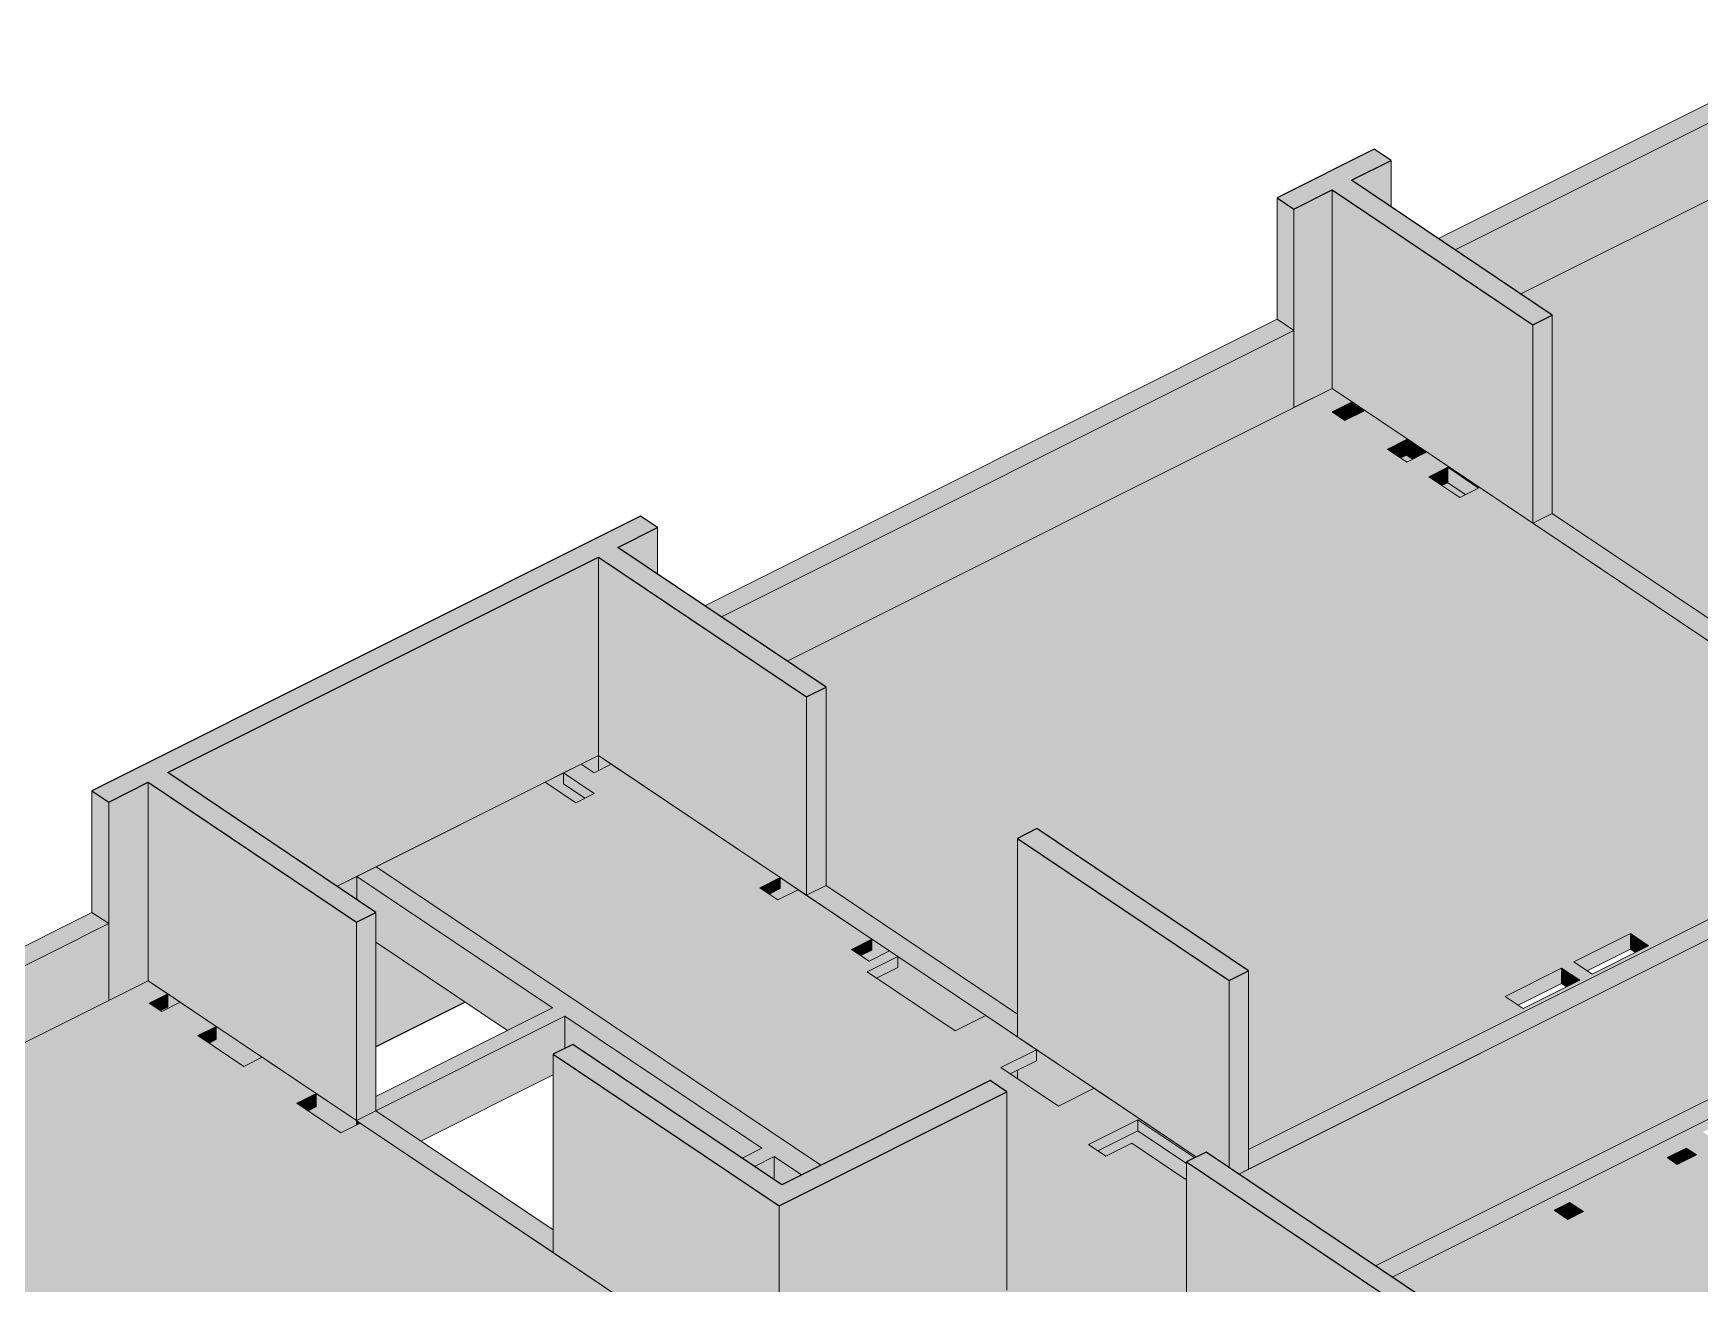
# Model space of a CAD drawing. Header units: centimetres. Extents: x -2198 to 42786, y -3196 to 88064.
# Drawn here: x 15484 to 16719, y 65525 to 66451 of the extents above; entities that cross this region are included whole.
import ezdxf

# ---------------------------------------------------------------- set-up
doc = ezdxf.new("R2010")
doc.units = ezdxf.units.CM
for name, color, linetype, lineweight in [('A-FLOR', 7, 'Continuous', 25), ('S-BEAM', 7, 'Continuous', 25), ('S-COLS', 7, 'Continuous', 25)]:
    doc.layers.add(name, color=color, linetype=linetype, lineweight=lineweight)

msp = doc.modelspace()

# ---------------------------------------------------------------- hatches: boundary and pattern name
at = {"layer": 'A-FLOR', "true_color": 0xbfbfbf}
for points in [[(16928.19, 65896.35), (17135.83, 66000.29), (17135.83, 66014.09), (17150.21, 66021.29), (17161.98, 66013.38), (17296.48, 66080.71), (17294.84, 66081.8), (17274.07, 66071.41), (17219.5, 66108.04), (17240.27, 66118.44), (16841.61, 66386.09), (16586.39, 66258.33), (16609.62, 66242.73), (16609.62, 66095.67), (16756.95, 65996.76), (16756.95, 66126.97), (16771.33, 66134.17), (16928.19, 66028.87), (16928.19, 65896.42)], [(16456.1, 66164.58), (16460.56, 66166.81), (16460.56, 66178), (16446.55, 66170.99)], [(16460.56, 66166.81), (16470.11, 66171.59), (16460.56, 66178), (16460.56, 66170.99)], [(16497.39, 66136.86), (16501.67, 66139), (16501.67, 66150.41), (16487.65, 66143.39), (16491.51, 66140.8)], [(16506.23, 66135.93), (16515.97, 66140.8), (16501.67, 66150.41), (16501.96, 66138.8)], [(16527.94, 66116.34), (16532.22, 66118.48), (16532.05, 66129.8), (16518.21, 66122.88), (16519.83, 66121.79)], [(16545.37, 66109.66), (16555.1, 66114.53), (16532.22, 66129.68), (16532.22, 66118.48), (16541.09, 66112.53)], [(15892.93, 65884.69), (15899.89, 65888.17), (15877.25, 65903.37), (15877.25, 65895.22), (15892.88, 65884.72)], [(16029.56, 65813.63), (16037.74, 65817.72), (16037.74, 65825.87), (16022.61, 65818.29), (16026.79, 65815.48)], [(16097.48, 65768.03), (16105.67, 65772.12), (16105.67, 65780.27), (16090.53, 65772.69), (16097.38, 65768.09)], [(16635.43, 65756.79), (16667.66, 65772.92), (16667.66, 65784.33), (16625.7, 65763.33), (16630.02, 65760.43)], [(16671.33, 65770.46), (16681.06, 65775.33), (16667.66, 65784.33), (16667.66, 65772.92), (16671.05, 65770.64)], [(16109.19, 65751.29), (16124.95, 65759.18), (16124.95, 65767.33), (16102.24, 65755.96)], [(16584.39, 65731.24), (16616.62, 65747.37), (16616.62, 65758.78), (16574.66, 65737.78)], [(16620.29, 65744.91), (16630.02, 65749.78), (16616.62, 65758.78), (16616.62, 65747.37)], [(15578.76, 65727.32), (15584.04, 65729.96), (15583.8, 65739.62), (15570.42, 65732.92)], [(15614.67, 65703.22), (15619.95, 65705.86), (15619.95, 65715.64), (15606.32, 65708.82), (15613.93, 65703.71)], [(16208.2, 65680.39), (16227.73, 65690.17), (16227.73, 65698.32), (16201.24, 65685.06), (16205.74, 65682.05)], [(15688.09, 65653.04), (15694.12, 65656.06), (15694.12, 65665.84), (15679.74, 65658.64)], [(16272.96, 65623.41), (16302.68, 65638.29), (16302.68, 65646.43), (16266.01, 65628.08), (16270.34, 65625.17)], [(16338.84, 65614.01), (16338.84, 65615.14), (16344.82, 65618.14), (16302.68, 65646.43), (16302.68, 65638.29), (16337.87, 65614.66)], [(16702.31, 65613.25), (16708.88, 65616.54), (16708.88, 65625.44), (16694.71, 65618.35), (16697.08, 65616.76)], [(16708.88, 65616.54), (16716.47, 65620.34), (16708.88, 65625.44), (16708.88, 65618.35)], [(16619.34, 65573.85), (16622.52, 65575.44), (16622.52, 65585.22), (16611, 65579.45), (16618.93, 65574.13)], [(16624.33, 65574.22), (16632.68, 65578.4), (16622.52, 65585.22), (16622.52, 65575.44), (16622.94, 65575.16)]]:
    msp.add_hatch(color=9, dxfattribs=at).paths.add_polyline_path(points, flags=0)
h = msp.add_hatch(color=9, dxfattribs=at)
h.paths.add_polyline_path([(16384.74, 65624.32), (16736.2, 65800.25), (16736.2, 65814.05), (16752.85, 65822.38), (16764.62, 65814.48), (16901.39, 65882.94), (16446.51, 66188.32), (16042.94, 65986.3), (16071.68, 65967), (16071.68, 65819.94), (16213.5, 65724.73), (16213.5, 65854.94), (16227.88, 65862.14), (16384.74, 65756.83), (16384.74, 65624.45)], flags=0)
h.paths.add_polyline_path([(16588.06, 65728.78), (16574.66, 65737.78), (16616.62, 65758.78), (16630.02, 65749.78), (16606.04, 65737.78)], flags=0)
h.paths.add_polyline_path([(16639.1, 65754.33), (16625.7, 65763.33), (16667.66, 65784.33), (16681.06, 65775.33), (16653.93, 65761.75)], flags=0)
h.paths.add_polyline_path([(16541.09, 66107.52), (16518.21, 66122.88), (16532.22, 66129.89), (16555.1, 66114.53), (16554.68, 66114.32)], flags=0)
h.paths.add_polyline_path([(16501.96, 66133.79), (16487.65, 66143.39), (16501.96, 66150.21), (16515.97, 66140.8)], flags=0)
h.paths.add_polyline_path([(16456.1, 66164.58), (16446.55, 66170.99), (16460.56, 66178), (16470.11, 66171.59), (16460.9, 66166.98)], flags=0)
h = msp.add_hatch(color=9, dxfattribs=at)
h.paths.add_polyline_path([(15341.26, 64968.73), (15461.98, 65029.16), (15461.98, 65147.87), (15239.96, 65036.73), (15340.13, 64969.48)], flags=0)
h.paths.add_polyline_path([(15601.85, 65099.17), (16005.42, 65301.18), (16005.42, 65419.9), (15500.55, 65167.18), (15595.48, 65103.45)], flags=0)
h.paths.add_polyline_path([(16145.29, 65371.2), (16338.84, 65468.22), (16338.84, 65603.07), (16337.62, 65602.57), (16298.23, 65629.02), (16278.97, 65619.38), (16266.01, 65628.08), (16302.68, 65646.43), (16344.82, 65618.14), (16346.17, 65618.81), (16270.34, 65669.72), (16243.85, 65656.46), (16201.24, 65685.06), (16227.73, 65698.32), (16189.98, 65723.67), (16167.27, 65712.3), (16102.24, 65755.96), (16124.95, 65767.33), (16118.74, 65771.5), (16103.6, 65763.92), (16090.53, 65772.69), (16105.67, 65780.27), (16051.13, 65816.89), (16035.99, 65809.31), (16022.61, 65818.29), (16037.74, 65825.87), (15912.61, 65909.88), (15899.89, 65903.53), (15890.26, 65909.88), (15877.25, 65903.37), (15899.89, 65888.17), (15886.33, 65881.38), (15863.7, 65896.58), (15738.44, 65833.88), (16067.83, 65612.75), (16193.32, 65675.57), (16205.74, 65667.23), (16205.74, 65520.17), (16043.99, 65439.2), (16144.02, 65372.05)], flags=0)
h.paths.add_polyline_path([(16478.71, 65538.09), (16736.2, 65667.32), (16736.2, 65785.7), (16377.41, 65606.1), (16474.31, 65541.05)], flags=0)
h.paths.add_polyline_path([(16878.34, 65738.13), (17135.83, 65867.02), (17135.83, 65883.87), (17048.91, 65942.23), (16777.04, 65806.14), (16871.81, 65742.52)], flags=0)
h = msp.add_hatch(color=9, dxfattribs=at)
h.paths.add_polyline_path([(15653.96, 65258.52), (16005.42, 65434.5), (16005.42, 65448.25), (16012.76, 65451.92), (15726.64, 65644.01), (15712.26, 65636.81), (15679.74, 65658.64), (15694.12, 65665.84), (15653.98, 65692.79), (15640.36, 65685.97), (15606.32, 65708.82), (15619.95, 65715.64), (15593.3, 65733.53), (15579.67, 65726.71), (15570.42, 65732.92), (15584.04, 65739.74), (15569.66, 65749.4), (15311.03, 65619.94), (15317.87, 65615.35), (15317.87, 65468.29), (15501.7, 65344.87), (15501.7, 65473.75), (15518.35, 65482.09), (15653.96, 65391.05), (15653.97, 65303.91), (15657.94, 65305.89), (15669.86, 65297.88), (15653.96, 65289.72), (15653.97, 65266.3), (15659.85, 65262.35), (15653.96, 65259.12)], flags=0)
h.paths.add_polyline_path([(15695.31, 65289.72), (15685.32, 65296.43), (15696.84, 65302.2), (15706.83, 65295.49), (15696.84, 65290.49)], flags=0)
h.paths.add_polyline_path([(15772.3, 65324.58), (15759.17, 65333.4), (15789.17, 65348.42), (15802.3, 65339.6), (15772.38, 65324.62)], flags=0)
h = msp.add_hatch(color=9, dxfattribs=at)
h.paths.add_polyline_path([(16862.3, 65239.46), (17156, 65386.48), (16872.94, 65576.51), (16871.81, 65575.94), (16811.07, 65616.71), (16796.3, 65609.32), (16760.64, 65633.26), (16775.41, 65640.66), (16748.61, 65658.64), (16491.13, 65529.76), (16532.29, 65502.12), (16532.29, 65399.79), (16544.05, 65405.68), (16549.84, 65401.79), (16562.35, 65408.06), (16568.14, 65404.18), (16580.65, 65410.44), (16586.44, 65406.56), (16598.95, 65412.82), (16604.74, 65408.94), (16617.25, 65415.2), (16687.22, 65368.23), (16712.64, 65381.04), (16820.55, 65308.59), (16849.88, 65323.27), (16862.3, 65314.94), (16862.3, 65268.35)], flags=0)
h.paths.add_polyline_path([(16698.26, 65260.48), (16698.26, 65336.4), (16619.1, 65296.77), (16663.42, 65267.02), (16677.8, 65274.22), (16697.93, 65260.7)], flags=0)
h.paths.add_polyline_path([(16621.16, 65572.63), (16611, 65579.45), (16622.52, 65585.22), (16632.68, 65578.4), (16627.76, 65575.94)], flags=0)
h.paths.add_polyline_path([(16702.31, 65613.25), (16694.71, 65618.35), (16708.88, 65625.44), (16716.47, 65620.34)], flags=0)
h.paths.add_polyline_path([(16733.74, 65628.99), (16721.25, 65637.38), (16750.91, 65652.23), (16763.4, 65643.84), (16736.2, 65630.22)], flags=0)
at = {"layer": 'S-BEAM', "true_color": 0xbfbfbf}
for points in [[(16537.72, 66291.01), (16841.61, 66443.12), (16829.19, 66451.46), (16525.3, 66299.34)], [(16586.39, 66258.33), (16841.61, 66386.09), (16841.61, 66443.12), (16537.72, 66291.01), (16556.1, 66278.67)], [(15994.27, 66018.98), (16418.32, 66231.24), (16405.9, 66239.58), (15981.85, 66027.31)], [(16042.94, 65986.3), (16418.32, 66174.21), (16418.32, 66231.24), (15994.27, 66018.98), (16041.74, 65987.11)], [(16756.95, 65979.91), (16756.95, 65996.76), (16609.62, 66095.67), (16595.24, 66088.47), (16746.23, 65987.1)], [(16053.45, 65605.55), (16067.83, 65612.75), (15738.28, 65833.8), (15724.06, 65826.69), (16051.74, 65606.7)], [(16213.5, 65707.87), (16213.5, 65724.73), (16071.68, 65819.94), (16057.3, 65812.74), (16206.91, 65712.3)], [(15262.36, 65652.61), (15540.33, 65791.75), (15527.91, 65800.09), (15249.95, 65660.95)], [(15311.03, 65619.94), (15540.33, 65734.72), (15540.33, 65791.75), (15262.36, 65652.61), (15303.49, 65625.01)], [(15738.28, 65653.05), (15878.3, 65723.14), (15869.15, 65729.28), (15738.28, 65663.77), (15738.28, 65658.64)], [(15771.65, 65630.64), (15869.64, 65679.69), (15869.64, 65695.07), (15878.3, 65699.4), (15878.3, 65723.14), (15738.44, 65652.94), (15762.47, 65636.81)], [(16491.13, 65529.76), (16748.61, 65658.64), (16736.2, 65666.98), (16478.71, 65538.09), (16485.66, 65533.42)], [(15723.9, 65642.63), (15726.64, 65644.01), (15723.9, 65645.85), (15723.9, 65644.01)], [(15869.64, 65548), (15869.64, 65564.86), (15738.28, 65653.05), (15724.06, 65645.74), (15868.07, 65549.06)], [(16018.66, 65611.88), (16033.19, 65619.15), (16024.04, 65625.29), (16009.51, 65618.02)], [(16033.19, 65602.12), (16033.19, 65619.15), (16018.66, 65611.88), (16026.79, 65606.42)], [(16621.16, 65572.63), (16624.33, 65574.22), (16622.52, 65575.44), (16619.34, 65573.85)]]:
    msp.add_hatch(color=9, dxfattribs=at).paths.add_polyline_path(points, flags=0)
h = msp.add_hatch(color=9, dxfattribs=at)
h.paths.add_polyline_path([(16384.74, 65609.77), (16736.2, 65785.7), (16736.2, 65800.25), (16384.74, 65624.32), (16384.74, 65615.14)], flags=0)
h.paths.add_polyline_path([(16777.04, 65806.14), (16913.81, 65874.6), (16901.39, 65882.94), (16764.62, 65814.48), (16765.26, 65814.05)], flags=0)
h = msp.add_hatch(color=9, dxfattribs=at)
h.paths.add_polyline_path([(16038.91, 65598.28), (16053.45, 65605.55), (16033.19, 65619.15), (16033.19, 65602.12), (16036.95, 65599.6)], flags=0)
h.paths.add_polyline_path([(16009.51, 65618.02), (16024.04, 65625.29), (15878.3, 65723.14), (15878.3, 65699.4), (15884.02, 65702.27), (16007.83, 65619.15)], flags=0)
h.paths.add_polyline_path([(15835.78, 65712.57), (15869.15, 65729.28), (15724.06, 65826.69), (15724.06, 65809.66), (15738.28, 65800.11), (15738.44, 65777.92), (15820.04, 65723.14)], flags=0)
h = msp.add_hatch(color=9, dxfattribs=at)
h.paths.add_polyline_path([(16213.5, 65676.83), (16213.5, 65683.05), (16208.2, 65680.39), (16213.38, 65676.91)], flags=0)
h.paths.add_polyline_path([(16167.27, 65712.3), (16189.98, 65723.67), (16124.95, 65767.33), (16124.95, 65759.18), (16109.19, 65751.29), (16163.15, 65715.07)], flags=0)
h.paths.add_polyline_path([(16103.6, 65763.92), (16118.74, 65771.5), (16105.67, 65780.27), (16105.67, 65772.12), (16097.51, 65768.01), (16102.67, 65764.55)], flags=0)
at = {"layer": 'S-COLS', "lineweight": 9, "true_color": 0x8080ff}
for points in [[(16595.24, 66235.53), (16609.62, 66242.73), (16460.9, 66342.58), (16490.22, 66357.26), (16477.81, 66365.6), (16405.9, 66329.61), (16418.32, 66321.27), (16446.51, 66335.38), (16582.79, 66243.9)], [(15723.9, 65792.91), (15738.28, 65800.11), (15584.04, 65903.66), (15903.07, 66063.35), (16057.3, 65959.8), (16071.68, 65967), (15917.45, 66070.55), (15946.77, 66085.23), (15934.35, 66093.56), (15527.91, 65890.12), (15540.33, 65881.78), (15569.66, 65896.46), (15713.52, 65799.88)], [(16370.36, 65749.64), (16384.74, 65756.83), (16227.88, 65862.14), (16213.5, 65854.94), (16349.96, 65763.33)], [(16036.95, 65582.75), (16205.74, 65667.23), (16193.32, 65675.57), (16038.91, 65598.28), (15884.02, 65702.27), (15869.64, 65695.07), (16024.53, 65591.08)], [(16517.91, 65494.92), (16532.29, 65502.12), (16353.22, 65622.34), (16338.84, 65615.14), (16502.93, 65504.98)]]:
    msp.add_hatch(color=171, dxfattribs=at).paths.add_polyline_path(points, flags=0)
at = {"layer": 'S-COLS', "true_color": 0xc0c0c0}
for points in [[(16490.22, 66322.89), (16490.22, 66357.26), (16460.9, 66342.58), (16477.81, 66331.23)], [(16418.32, 66174.21), (16446.51, 66188.32), (16446.51, 66335.38), (16418.32, 66321.27), (16418.32, 66188.32)], [(16595.24, 66088.47), (16595.24, 66235.53), (16446.51, 66335.38), (16446.55, 66188.29), (16584.52, 66095.67)], [(16418.32, 66231.24), (16418.32, 66321.27), (16405.9, 66329.61), (16405.9, 66239.58), (16411.55, 66235.79)], [(16595.24, 66088.47), (16609.62, 66095.67), (16609.62, 66242.73), (16595.24, 66235.53), (16595.24, 66095.54)], [(15946.77, 66050.87), (15946.77, 66085.23), (15917.45, 66070.55), (15934.35, 66059.2)], [(15709.53, 65819.41), (15903.07, 65916.29), (15903.07, 66063.35), (15584.04, 65903.66), (15687.97, 65833.88)], [(16057.3, 65812.74), (16057.3, 65959.8), (15903.07, 66063.35), (15903.07, 65916.29), (16051.13, 65816.89)], [(16057.3, 65812.74), (16071.68, 65819.94), (16071.68, 65967), (16057.3, 65959.8), (16057.3, 65818.18)], [(15540.33, 65734.72), (15569.66, 65749.4), (15569.66, 65896.46), (15540.33, 65881.78), (15540.33, 65738.09)], [(15723.9, 65645.85), (15723.9, 65792.91), (15569.66, 65896.46), (15569.66, 65749.4), (15712.26, 65653.66)], [(15540.33, 65791.75), (15540.33, 65881.78), (15527.91, 65890.12), (15527.91, 65800.09)], [(16370.36, 65610.84), (16370.36, 65749.64), (16213.5, 65854.94), (16213.5, 65707.87), (16346.17, 65618.81), (16353.22, 65622.34), (16364.78, 65614.58)], [(15723.9, 65645.85), (15738.28, 65653.05), (15738.28, 65800.11), (15723.9, 65792.91), (15723.9, 65653.05)], [(16377.41, 65606.1), (16384.74, 65609.77), (16384.74, 65756.83), (16370.36, 65749.64), (16370.36, 65610.84), (16376.52, 65606.7)], [(16036.95, 65443.93), (16036.95, 65582.75), (15869.64, 65695.07), (15869.64, 65548), (16012.76, 65451.92), (16019.8, 65455.44), (16036.82, 65444.02)], [(16043.99, 65439.2), (16205.74, 65520.17), (16205.74, 65667.23), (16036.95, 65582.75), (16036.95, 65443.93), (16038.62, 65442.81)], [(16456.6, 65389.02), (16470.86, 65396.15), (16475.39, 65393.26), (16476.74, 65393.94), (16478.12, 65393.01), (16489.15, 65398.53), (16494.94, 65394.65), (16507.45, 65400.91), (16513.24, 65397.03), (16517.91, 65399.37), (16517.91, 65494.92), (16338.84, 65615.14), (16338.84, 65468.08), (16452.6, 65391.7)]]:
    msp.add_hatch(color=9, dxfattribs=at).paths.add_polyline_path(points, flags=0)
h = msp.add_hatch(color=9, dxfattribs=at)
h.paths.add_polyline_path([(16541.09, 66107.52), (16545.37, 66109.66), (16532.22, 66118.48), (16527.94, 66116.34), (16535.2, 66111.47)], flags=0)
h.paths.add_polyline_path([(16501.96, 66133.79), (16506.23, 66135.93), (16501.67, 66139), (16497.39, 66136.86), (16501.67, 66133.99)], flags=0)
h = msp.add_hatch(color=9, dxfattribs=at)
h.paths.add_polyline_path([(15738.28, 65700.42), (15804.5, 65733.57), (15738.28, 65778.03), (15738.28, 65723.14)], flags=0)
h.paths.add_polyline_path([(15724.06, 65809.66), (15723.9, 65826.6), (15709.53, 65819.41), (15723.9, 65809.77)], flags=0)
h.paths.add_polyline_path([(15886.33, 65881.38), (15892.88, 65884.72), (15877.25, 65895.22), (15877.25, 65903.37), (15863.7, 65896.58), (15881.23, 65884.81)], flags=0)
h.paths.add_polyline_path([(15899.9, 65903.52), (15903.07, 65905.1), (15903.07, 65916.29), (15890.43, 65909.88), (15899.89, 65903.53)], flags=0)
h = msp.add_hatch(color=9, dxfattribs=at)
h.paths.add_polyline_path([(16035.99, 65809.31), (16051.13, 65816.89), (16037.74, 65825.87), (16037.74, 65817.72), (16029.56, 65813.63), (16034.74, 65810.15)], flags=0)
h.paths.add_polyline_path([(15903.07, 65905.1), (15912.54, 65909.93), (15903.07, 65916.29), (15903.07, 65909.88)], flags=0)
h = msp.add_hatch(color=9, dxfattribs=at)
h.paths.add_polyline_path([(15712.26, 65636.81), (15723.9, 65642.63), (15723.9, 65645.85), (15694.12, 65665.84), (15694.12, 65656.06), (15688.09, 65653.04), (15703.9, 65642.42)], flags=0)
h.paths.add_polyline_path([(15640.36, 65685.97), (15653.98, 65692.79), (15619.95, 65715.64), (15619.95, 65705.86), (15614.67, 65703.22), (15633.44, 65690.61)], flags=0)
h.paths.add_polyline_path([(15579.67, 65726.71), (15593.3, 65733.53), (15584.04, 65739.62), (15584.04, 65729.96), (15578.76, 65727.32)], flags=0)
h = msp.add_hatch(color=9, dxfattribs=at)
h.paths.add_polyline_path([(16337.72, 65602.51), (16338.84, 65603.07), (16338.84, 65614.01), (16302.68, 65638.29), (16272.96, 65623.41), (16278.97, 65619.38), (16298.23, 65629.02), (16337.62, 65602.57)], flags=0)
h.paths.add_polyline_path([(16243.85, 65656.46), (16270.34, 65669.72), (16227.73, 65698.32), (16227.73, 65690.17), (16213.5, 65683.05), (16213.5, 65676.83), (16235.97, 65661.75)], flags=0)

# ---------------------------------------------------------------- linework, layer by layer
at = {"layer": 'A-FLOR', "lineweight": 9}
for p, q in [((16841.61, 66386.09), (16586.39, 66258.33)), ((16446.51, 66188.32), (16042.94, 65986.3)), ((16901.39, 65882.94), (16446.51, 66188.32)), ((16446.55, 66170.99), (16460.56, 66178)), ((16460.56, 66178), (16470.11, 66171.59)), ((16460.56, 66178), (16460.56, 66166.81)), ((16456.1, 66164.58), (16446.55, 66170.99)), ((16470.11, 66171.59), (16456.1, 66164.58)), ((16487.65, 66143.39), (16501.67, 66150.41)), ((16501.67, 66150.41), (16515.97, 66140.8)), ((16501.67, 66150.41), (16501.67, 66139)), ((16501.96, 66133.79), (16487.65, 66143.39)), ((16501.67, 66139), (16497.39, 66136.86)), ((16506.23, 66135.93), (16501.67, 66139)), ((16515.97, 66140.8), (16501.96, 66133.79)), ((16518.21, 66122.88), (16532.22, 66129.89)), ((16532.22, 66129.89), (16555.1, 66114.53)), ((16532.22, 66129.89), (16532.22, 66118.48)), ((16541.09, 66107.52), (16518.21, 66122.88)), ((16532.22, 66118.48), (16527.94, 66116.34)), ((16545.37, 66109.66), (16532.22, 66118.48)), ((16555.1, 66114.53), (16541.09, 66107.52)), ((16609.62, 66095.67), (16756.95, 65996.76)), ((15890.36, 65909.93), (15877.25, 65903.37)), ((15877.25, 65903.37), (15899.89, 65888.17)), ((15877.25, 65895.22), (15877.25, 65903.37)), ((15899.9, 65903.52), (15890.36, 65909.93)), ((15912.61, 65909.88), (15899.9, 65903.52)), ((16037.74, 65825.87), (15912.61, 65909.88)), ((15863.7, 65896.58), (15738.44, 65833.88)), ((15886.33, 65881.38), (15863.7, 65896.58)), ((15892.93, 65884.69), (15877.25, 65895.22)), ((15899.89, 65888.17), (15886.33, 65881.38)), ((15738.44, 65833.88), (16067.83, 65612.75)), ((16022.61, 65818.29), (16037.74, 65825.87)), ((16035.99, 65809.31), (16022.61, 65818.29)), ((16037.74, 65817.72), (16029.56, 65813.63)), ((16051.13, 65816.89), (16035.99, 65809.31)), ((16037.74, 65825.87), (16037.74, 65817.72)), ((16105.67, 65780.27), (16051.13, 65816.89)), ((16071.68, 65819.94), (16213.5, 65724.73)), ((16384.74, 65624.32), (16736.2, 65800.25)), ((16090.53, 65772.69), (16105.67, 65780.27)), ((16105.67, 65780.27), (16105.67, 65772.12)), ((16736.2, 65785.7), (16377.41, 65606.1)), ((16625.7, 65763.33), (16667.66, 65784.33)), ((16667.66, 65784.33), (16681.06, 65775.33)), ((16667.66, 65784.33), (16667.66, 65772.92)), ((16103.6, 65763.92), (16090.53, 65772.69)), ((16105.67, 65772.12), (16097.48, 65768.03)), ((16102.24, 65755.96), (16124.95, 65767.33)), ((16118.74, 65771.5), (16103.6, 65763.92)), ((16124.95, 65767.33), (16118.74, 65771.5)), ((16124.95, 65767.33), (16124.95, 65759.18)), ((16667.66, 65772.92), (16635.43, 65756.79)), ((16681.06, 65775.33), (16639.1, 65754.33)), ((16671.33, 65770.46), (16667.66, 65772.92)), ((16167.27, 65712.3), (16102.24, 65755.96)), ((16124.95, 65759.18), (16109.19, 65751.29)), ((16574.66, 65737.78), (16616.62, 65758.78)), ((16616.62, 65758.78), (16630.02, 65749.78)), ((16616.62, 65758.78), (16616.62, 65747.37)), ((16639.1, 65754.33), (16625.7, 65763.33)), ((15569.66, 65749.4), (15311.03, 65619.94)), ((15584.04, 65739.74), (15569.66, 65749.4)), ((16616.62, 65747.37), (16584.39, 65731.24)), ((16630.02, 65749.78), (16588.06, 65728.78)), ((16620.29, 65744.91), (16616.62, 65747.37)), ((15570.42, 65732.92), (15584.04, 65739.74)), ((15579.67, 65726.71), (15570.42, 65732.92)), ((15584.04, 65729.96), (15578.76, 65727.32)), ((15593.3, 65733.53), (15579.67, 65726.71)), ((15584.04, 65739.74), (15584.04, 65729.96)), ((15619.95, 65715.64), (15593.3, 65733.53)), ((16588.06, 65728.78), (16574.66, 65737.78)), ((16189.98, 65723.67), (16167.27, 65712.3)), ((16227.73, 65698.32), (16189.98, 65723.67)), ((15606.32, 65708.82), (15619.95, 65715.64)), ((15640.36, 65685.97), (15606.32, 65708.82)), ((15619.95, 65705.86), (15614.67, 65703.22)), ((15619.95, 65715.64), (15619.95, 65705.86)), ((15653.98, 65692.79), (15640.36, 65685.97)), ((15694.12, 65665.84), (15653.98, 65692.79)), ((16201.24, 65685.06), (16227.73, 65698.32)), ((16227.73, 65698.32), (16227.73, 65690.17)), ((16243.85, 65656.46), (16201.24, 65685.06)), ((16227.73, 65690.17), (16208.2, 65680.39)), ((16270.34, 65669.72), (16243.85, 65656.46)), ((16346.17, 65618.81), (16270.34, 65669.72)), ((15679.74, 65658.64), (15694.12, 65665.84)), ((15712.26, 65636.81), (15679.74, 65658.64)), ((15694.12, 65656.06), (15688.09, 65653.04)), ((15694.12, 65665.84), (15694.12, 65656.06)), ((16478.71, 65538.09), (16736.2, 65666.98)), ((16748.61, 65658.64), (16491.13, 65529.76)), ((15726.64, 65644.01), (15712.26, 65636.81)), ((16012.76, 65451.92), (15726.64, 65644.01)), ((16266.01, 65628.08), (16302.68, 65646.43)), ((16302.68, 65646.43), (16344.82, 65618.14)), ((16302.68, 65638.29), (16302.68, 65646.43)), ((16302.68, 65638.29), (16272.96, 65623.41)), ((16338.84, 65614.01), (16302.68, 65638.29)), ((16278.97, 65619.38), (16266.01, 65628.08)), ((16298.23, 65629.02), (16278.97, 65619.38)), ((16337.72, 65602.51), (16298.23, 65629.02)), ((16694.71, 65618.35), (16708.88, 65625.44)), ((16716.47, 65620.34), (16702.31, 65613.25)), ((16708.88, 65625.44), (16716.47, 65620.34)), ((16708.88, 65625.44), (16708.88, 65616.54)), ((16702.31, 65613.25), (16694.71, 65618.35)), ((16338.84, 65603.07), (16337.72, 65602.51)), ((16611, 65579.45), (16622.52, 65585.22)), ((16622.52, 65585.22), (16632.68, 65578.4)), ((16622.52, 65585.22), (16622.52, 65575.44)), ((16621.16, 65572.63), (16611, 65579.45)), ((16622.52, 65575.44), (16619.34, 65573.85)), ((16632.68, 65578.4), (16621.16, 65572.63)), ((16624.33, 65574.22), (16622.52, 65575.44))]:
    msp.add_line(p, q, dxfattribs=at)
at = {"layer": 'S-BEAM', "lineweight": 9}
for p, q in [((16829.19, 66451.46), (16525.3, 66299.34)), ((16537.72, 66291.01), (16841.61, 66443.12)), ((16405.9, 66239.58), (15981.85, 66027.31)), ((16405.9, 66239.58), (16418.32, 66231.24)), ((15994.27, 66018.98), (16418.32, 66231.24)), ((16418.32, 66231.24), (16418.32, 66174.21)), ((16609.62, 66095.67), (16595.24, 66088.47)), ((16595.24, 66088.47), (16756.95, 65979.91)), ((16756.95, 65996.76), (16609.62, 66095.67)), ((15738.44, 65833.88), (15724.06, 65826.69)), ((16067.83, 65612.75), (15738.44, 65833.88)), ((15724.06, 65826.69), (15869.15, 65729.28)), ((15724.06, 65826.69), (15724.06, 65809.66)), ((16071.68, 65819.94), (16057.3, 65812.74)), ((16213.5, 65724.73), (16071.68, 65819.94)), ((16057.3, 65812.74), (16105.67, 65780.27)), ((15527.91, 65800.09), (15249.95, 65660.95)), ((15262.36, 65652.61), (15540.33, 65791.75)), ((15540.33, 65791.75), (15527.91, 65800.09)), ((15540.33, 65734.72), (15540.33, 65791.75)), ((16736.2, 65800.25), (16384.74, 65624.32)), ((16105.67, 65780.27), (16118.74, 65771.5)), ((16384.74, 65609.77), (16736.2, 65785.7)), ((15835.78, 65712.57), (15738.28, 65778.03)), ((16118.74, 65771.5), (16124.95, 65767.33)), ((16124.95, 65767.33), (16189.98, 65723.67)), ((15869.15, 65729.28), (15738.28, 65663.77)), ((15738.28, 65653.05), (15878.3, 65723.14)), ((15878.3, 65723.14), (16024.04, 65625.29)), ((15878.3, 65699.4), (15878.3, 65723.14)), ((16189.98, 65723.67), (16213.5, 65707.87)), ((16213.5, 65676.83), (16213.5, 65683.05)), ((15771.65, 65630.64), (15869.64, 65679.69)), ((16736.2, 65666.98), (16478.71, 65538.09)), ((16491.13, 65529.76), (16748.61, 65658.64)), ((15738.28, 65653.05), (15723.9, 65645.85)), ((15723.9, 65645.85), (15726.64, 65644.01)), ((15723.9, 65645.85), (15723.9, 65642.63)), ((15726.64, 65644.01), (15869.64, 65548)), ((15869.64, 65564.86), (15738.28, 65653.05)), ((16024.04, 65625.29), (16009.51, 65618.02)), ((16018.66, 65611.88), (16033.19, 65619.15)), ((16033.19, 65619.15), (16053.45, 65605.55)), ((16033.19, 65602.12), (16033.19, 65619.15))]:
    msp.add_line(p, q, dxfattribs=at)
at = {"layer": 'S-COLS'}
for p, q in [((16477.81, 66365.6), (16405.9, 66329.61)), ((16490.22, 66357.26), (16477.81, 66365.6)), ((16460.9, 66342.58), (16490.22, 66357.26)), ((16418.32, 66321.27), (16446.51, 66335.38)), ((16446.51, 66335.38), (16595.24, 66235.53)), ((16609.62, 66242.73), (16460.9, 66342.58)), ((16405.9, 66329.61), (16418.32, 66321.27)), ((16595.24, 66235.53), (16609.62, 66242.73)), ((15934.35, 66093.56), (15527.91, 65890.12)), ((15946.77, 66085.23), (15934.35, 66093.56)), ((15917.45, 66070.55), (15946.77, 66085.23)), ((15584.04, 65903.66), (15903.07, 66063.35)), ((15903.07, 66063.35), (16057.3, 65959.8)), ((16071.68, 65967), (15917.45, 66070.55)), ((16057.3, 65959.8), (16071.68, 65967)), ((15738.28, 65800.11), (15584.04, 65903.66)), ((15540.33, 65881.78), (15569.66, 65896.46)), ((15569.66, 65896.46), (15723.9, 65792.91)), ((15527.91, 65890.12), (15540.33, 65881.78)), ((16227.88, 65862.14), (16213.5, 65854.94)), ((16213.5, 65854.94), (16370.36, 65749.64)), ((16384.74, 65756.83), (16227.88, 65862.14)), ((15723.9, 65792.91), (15738.28, 65800.11)), ((16370.36, 65749.64), (16384.74, 65756.83)), ((15804.5, 65733.57), (15738.28, 65700.42)), ((15884.02, 65702.27), (15869.64, 65695.07)), ((15869.64, 65695.07), (16036.95, 65582.75)), ((16038.91, 65598.28), (15884.02, 65702.27)), ((16193.32, 65675.57), (16038.91, 65598.28)), ((16205.74, 65667.23), (16193.32, 65675.57)), ((16036.95, 65582.75), (16205.74, 65667.23)), ((16353.22, 65622.34), (16338.84, 65615.14)), ((16532.29, 65502.12), (16353.22, 65622.34)), ((16338.84, 65615.14), (16517.91, 65494.92))]:
    msp.add_line(p, q, dxfattribs=at)
at = {"layer": 'S-COLS', "lineweight": 9}
for p, q in [((16490.22, 66357.26), (16490.22, 66322.89)), ((16446.51, 66335.38), (16446.51, 66188.32)), ((16405.9, 66239.58), (16405.9, 66329.61)), ((16418.32, 66321.27), (16418.32, 66174.21)), ((16609.62, 66242.73), (16609.62, 66095.67)), ((16595.24, 66235.53), (16595.24, 66088.47)), ((16446.51, 66188.32), (16418.32, 66174.21)), ((16446.51, 66188.32), (16418.32, 66174.21)), ((16595.24, 66088.47), (16446.51, 66188.32)), ((16595.24, 66088.47), (16446.51, 66188.32)), ((16609.62, 66095.67), (16595.24, 66088.47)), ((16609.62, 66095.67), (16595.24, 66088.47)), ((15946.77, 66085.23), (15946.77, 66050.87)), ((15903.07, 66063.35), (15903.07, 65916.29)), ((16071.68, 65967), (16071.68, 65819.94)), ((16057.3, 65959.8), (16057.3, 65812.74)), ((15903.07, 65916.29), (15709.53, 65819.41)), ((15903.07, 65916.29), (15890.36, 65909.93)), ((16057.3, 65812.74), (15903.07, 65916.29)), ((15912.61, 65909.88), (15903.07, 65916.29)), ((15903.07, 65916.29), (15903.07, 65905.1)), ((15877.25, 65903.37), (15863.7, 65896.58)), ((15890.36, 65909.93), (15877.25, 65903.37)), ((16037.74, 65825.87), (15912.61, 65909.88)), ((15569.66, 65896.46), (15569.66, 65749.4)), ((15863.7, 65896.58), (15738.44, 65833.88)), ((15527.91, 65800.09), (15527.91, 65890.12)), ((15540.33, 65881.78), (15540.33, 65791.75)), ((16213.5, 65854.94), (16213.5, 65707.87)), ((15738.44, 65833.88), (15724.06, 65826.69)), ((15724.06, 65826.69), (15709.53, 65819.41)), ((16051.13, 65816.89), (16037.74, 65825.87)), ((16057.3, 65812.74), (16051.13, 65816.89)), ((16071.68, 65819.94), (16057.3, 65812.74)), ((16071.68, 65819.94), (16057.3, 65812.74)), ((15540.33, 65791.75), (15540.33, 65734.72)), ((15723.9, 65792.91), (15723.9, 65645.85)), ((15738.28, 65800.11), (15738.28, 65653.05)), ((16384.74, 65756.83), (16384.74, 65609.77)), ((15569.66, 65749.4), (15540.33, 65734.72)), ((15569.66, 65749.4), (15540.33, 65734.72)), ((15723.9, 65645.85), (15569.66, 65749.4)), ((15584.04, 65739.74), (15569.66, 65749.4)), ((16370.36, 65749.64), (16370.36, 65610.84)), ((15593.3, 65733.53), (15584.04, 65739.74)), ((15619.95, 65715.64), (15593.3, 65733.53)), ((15653.98, 65692.79), (15619.95, 65715.64)), ((16227.73, 65698.32), (16213.5, 65707.87)), ((16346.17, 65618.81), (16213.5, 65707.87)), ((15694.12, 65665.84), (15653.98, 65692.79)), ((15869.64, 65695.07), (15869.64, 65548)), ((16270.34, 65669.72), (16227.73, 65698.32)), ((16213.5, 65683.05), (16213.5, 65676.83)), ((16346.17, 65618.81), (16270.34, 65669.72)), ((15723.9, 65645.85), (15694.12, 65665.84)), ((16205.74, 65667.23), (16205.74, 65520.17)), ((15738.28, 65653.05), (15723.9, 65645.85)), ((15738.28, 65653.05), (15723.9, 65645.85)), ((15723.9, 65645.85), (15723.9, 65642.63)), ((16338.84, 65615.14), (16338.84, 65468.08)), ((16384.74, 65609.77), (16377.41, 65606.1)), ((16384.74, 65609.77), (16377.41, 65606.1)), ((16036.95, 65443.93), (16036.95, 65582.75)), ((16012.76, 65451.92), (15869.64, 65548)), ((16012.76, 65451.92), (15869.64, 65548))]:
    msp.add_line(p, q, dxfattribs=at)

doc.saveas('drawing.dxf')
